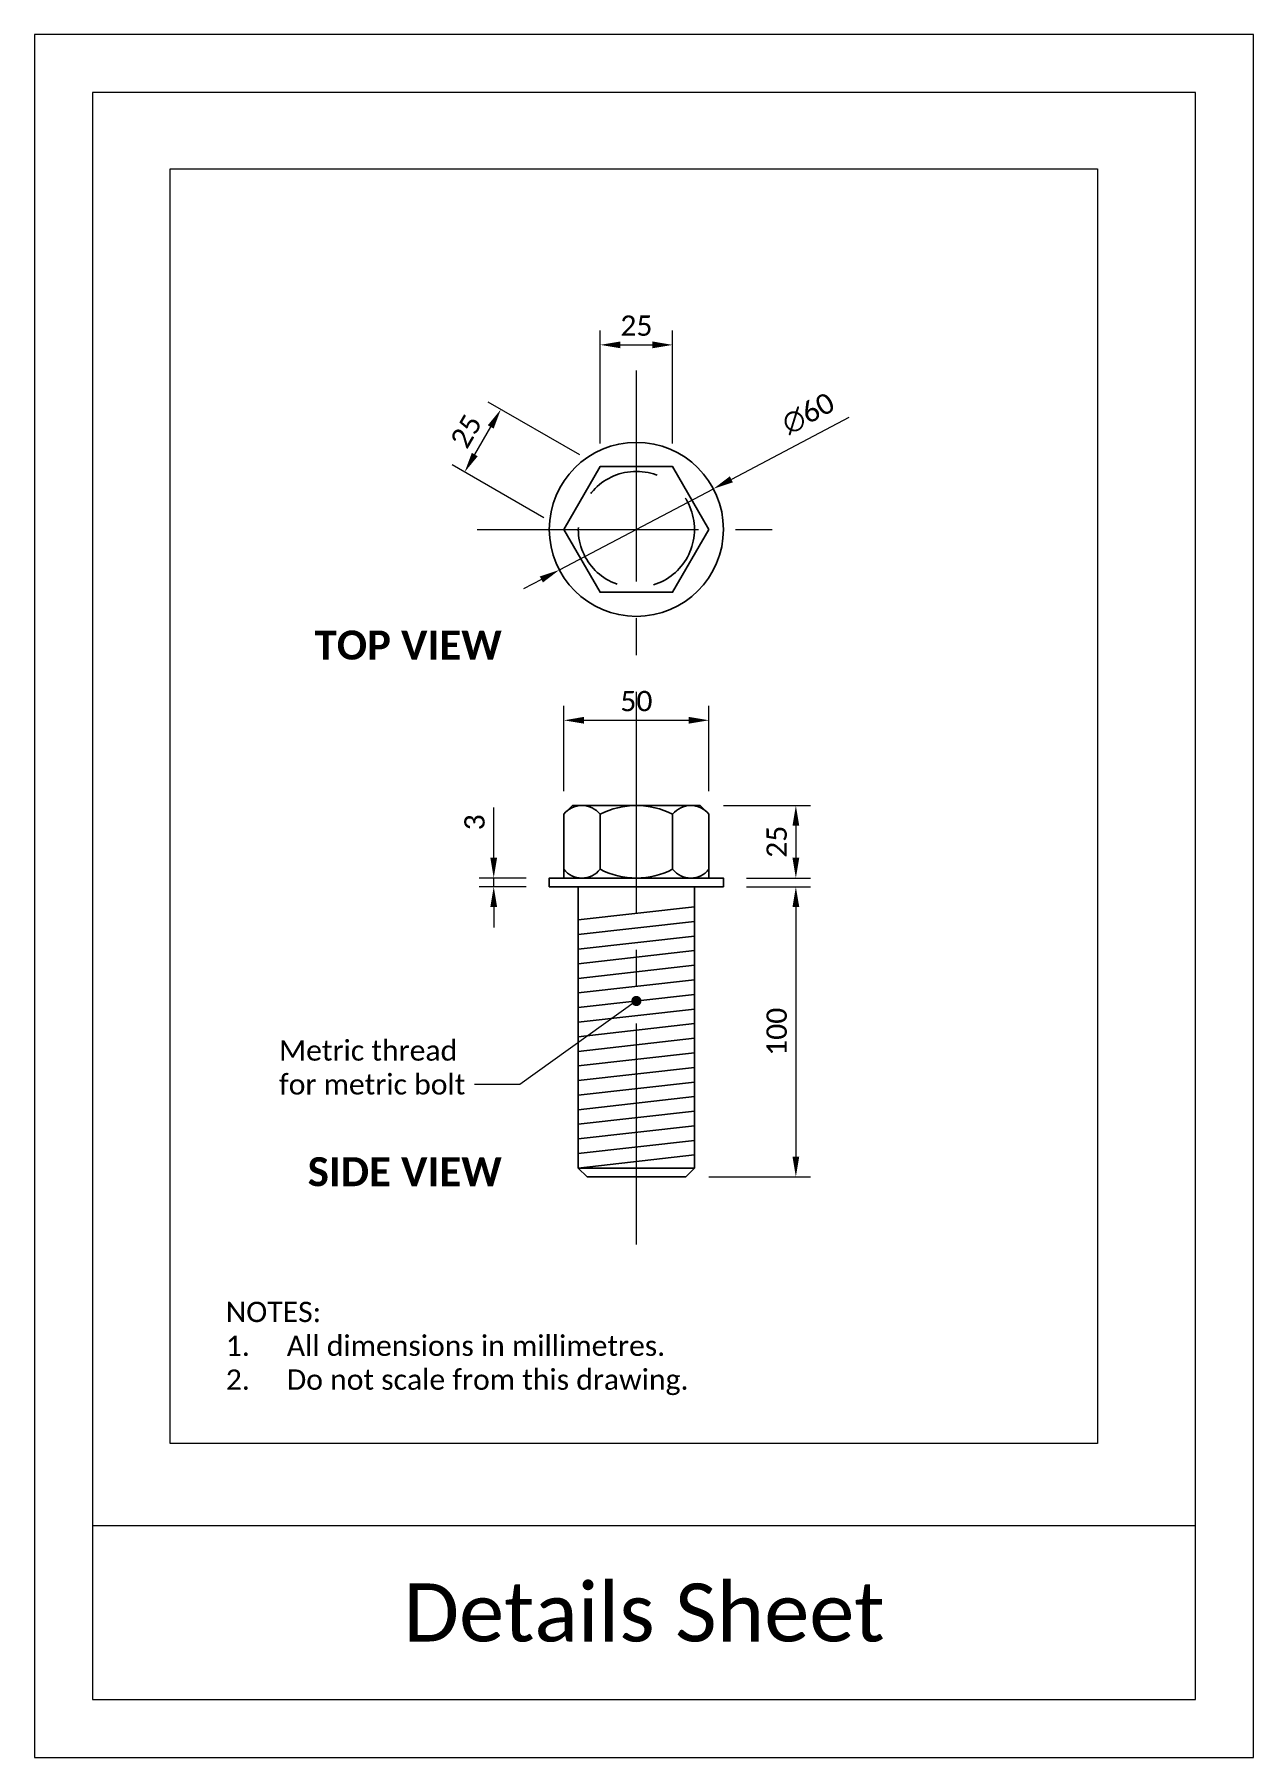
# Paper-space layout 'Details' of a CAD drawing. Header units: millimetres. Extents: x 0 to 210, y 0 to 297.
# The model-space entities are those that its viewports show. They can reach past a viewport. Long polylines and large blocks are cut down to what shows.
import ezdxf
from ezdxf.enums import TextEntityAlignment as Align

# ---------------------------------------------------------------- set-up
doc = ezdxf.new("R2010")
doc.units = ezdxf.units.MM
for name, pattern in [('CENTER', [50.8, 31.75, -6.35, 6.35, -6.35]), ('CENTER2', [28.575, 19.05, -3.175, 3.175, -3.175]), ('HIDDEN', [9.525, 6.35, -3.175])]:
    doc.linetypes.add(name, pattern=pattern)
for name, color, linetype in [('Centerlines', 4, 'CENTER'), ('Dimensions', 1, 'Continuous'), ('Text', 1, 'Continuous'), ('Titleblock', 30, 'Continuous'), ('Titletext', 30, 'Continuous')]:
    doc.layers.add(name, color=color, linetype=linetype)
doc.layers.add('Details', color=150, linetype='Continuous', lineweight=35)
doc.layers.add('Viewports', color=9, linetype='Continuous', plot=False)
doc.styles.add('Dims_MODEL', font='calibri.ttf')
doc.styles.add('Labels_MODEL_PS_5mm', font='calibrib.ttf', dxfattribs={"height": 5})
doc.styles.add('Notes_LAYOUT_3.5mm', font='calibri.ttf', dxfattribs={"height": 3.5})
doc.styles.add('Title_LAYOUT_10mm', font='calibriz.ttf', dxfattribs={"height": 10})
doc.dimstyles.new('Training-ANNO', dxfattribs={"dimtxt": 3.5, "dimasz": 3.5, "dimexe": 2.5, "dimexo": 4, "dimgap": 1.5, "dimtad": 1, "dimdsep": 46, "dimtxsty": 'Dims_MODEL', "dimcen": 0, "dimclrd": 256, "dimclre": 256, "dimclrt": 256, "dimazin": 0, "dimtp": 2, "dimtm": 2, "dimtfac": 1, "dimtmove": 0, "dimatfit": 3, "dimldrblk": 'DOT', "dimfxl": 1, "dimtfillclr": 2, "dimlwd": -1, "dimlwe": -1, "dimarcsym": 0})

# ---------------------------------------------------------------- blocks, each defined once
blk = doc.blocks.new('BOLT-Top')
blk.add_lwpolyline([(25, 0), (12.5, 21.65), (-12.5, 21.65), (-25, 0), (-12.5, -21.65), (12.5, -21.65)], close=True)
blk.add_circle((0, 0), 30)
at = {"linetype": 'HIDDEN'}
blk.add_circle((0, 0), 20, dxfattribs=at)
blk = doc.blocks.new('BOLT-Side')
for p, q in [((-25, -3), (-22, 0)), ((22, 0), (-22, 0)), ((22, 0), (25, -3)), ((-25, -3), (-25, -25)), ((-12.5, -3), (-12.5, -22)), ((12.5, -22), (12.5, -3)), ((25, -25), (25, -3)), ((-20, -39.46), (20, -34.93)), ((-20, -44.49), (20, -39.97)), ((-20, -49.52), (20, -45)), ((-20, -54.55), (20, -50.03)), ((-20, -59.59), (20, -55.06)), ((-20, -64.62), (20, -60.09)), ((-20, -69.65), (20, -65.13)), ((-20, -74.68), (20, -70.16)), ((-20, -79.71), (20, -75.19)), ((-20, -84.75), (20, -80.22)), ((-20, -89.78), (20, -85.25)), ((-20, -94.81), (20, -90.29)), ((-20, -99.84), (20, -95.32)), ((-20, -104.87), (20, -100.35)), ((-20, -109.9), (20, -105.38)), ((-20, -114.94), (20, -110.41)), ((-20, -119.97), (20, -115.44)), ((-20, -125), (20, -120.48)), ((-20, -125), (20, -125))]:
    blk.add_line(p, q)
for points in [[(-30, -28), (30, -28), (30, -25), (-30, -25)], [(-17, -128), (17, -128), (20, -125), (20, -28), (-20, -28), (-20, -125)]]:
    blk.add_lwpolyline(points, close=True)
for centre, radius, start, end in [((-18.75, -8.01), 8.01, 38.71799, 141.28201), ((18.75, -8.01), 8.01, 38.71799, 141.28201), ((0, -27.54), 27.54, 63.00853, 116.99147), ((-18.75, -16.99), 8.01, 218.71799, 321.28201), ((0, 2.54), 27.54, 243.00853, 296.99147), ((18.75, -16.99), 8.01, 218.71799, 321.28201)]:
    blk.add_arc(centre, radius, start, end)
blk = doc.blocks.new('*D20')
at = {"layer": 'Defpoints', "color": 0, "transparency": 16777216}
for p in [(-2741.07, 2684.06), (-2706.89, 2664.33), (-2719.39, 2642.68)]:
    blk.add_point(p, dxfattribs=at)
at = {"layer": 'Dimensions', "transparency": 16777216}
for p, q in [((-2713.82, 2668.33), (-2745.4, 2686.56)), ((-2750.07, 2668.47), (-2744.57, 2678)), ((-2726.32, 2646.68), (-2757.9, 2664.91))]:
    blk.add_line(p, q, dxfattribs=at)
for points in [[(-2745.58, 2678.58), (-2743.56, 2677.42), (-2741.07, 2684.06)], [(-2751.08, 2669.06), (-2749.06, 2667.89), (-2753.57, 2662.41)]]:
    blk.add_solid(points, dxfattribs=at)
at = {"layer": 'Dimensions', "transparency": 16777216, "insert": (-2753.03, 2676.53), "char_height": 7, "attachment_point": 5, "rotation": 60, "style": 'Dims_MODEL'}
blk.add_mtext('25', dxfattribs=at)
blk = doc.blocks.new('_Dot')
at = {"color": 0, "linetype": 'ByBlock', "lineweight": -2}
blk.add_line((-0.5, 0), (-1, 0), dxfattribs=at)
at = {"color": 0, "linetype": 'ByBlock', "const_width": 0.5}
blk.add_lwpolyline([(-0.25, 0, 1), (0.25, 0, 1)], format="xyb", close=True, dxfattribs=at)
blk = doc.blocks.new('*D21')
at = {"layer": 'Defpoints', "color": 0, "transparency": 16777216}
for p in [(-2667.85, 2656.67), (-2720.93, 2628.69)]:
    blk.add_point(p, dxfattribs=at)
at = {"layer": 'Dimensions', "transparency": 16777216}
for p, q in [((-2621.14, 2681.29), (-2661.66, 2659.93)), ((-2720.93, 2628.69), (-2667.85, 2656.67)), ((-2727.12, 2625.43), (-2733.32, 2622.16))]:
    blk.add_line(p, q, dxfattribs=at)
for points in [[(-2662.21, 2660.96), (-2661.12, 2658.9), (-2667.85, 2656.67)], [(-2727.67, 2626.46), (-2726.58, 2624.39), (-2720.93, 2628.69)]]:
    blk.add_solid(points, dxfattribs=at)
at = {"layer": 'Dimensions', "transparency": 16777216, "insert": (-2635.17, 2682.62), "char_height": 7, "attachment_point": 5, "rotation": 27.79296, "style": 'Dims_MODEL'}
blk.add_mtext('∅60', dxfattribs=at)
blk = doc.blocks.new('*D22')
at = {"layer": 'Defpoints', "color": 0, "transparency": 16777216}
for p in [(-2681.89, 2706.29), (-2706.89, 2664.33), (-2681.89, 2664.33)]:
    blk.add_point(p, dxfattribs=at)
at = {"layer": 'Dimensions', "transparency": 16777216}
for p, q in [((-2706.89, 2672.33), (-2706.89, 2711.29)), ((-2681.89, 2672.33), (-2681.89, 2711.29)), ((-2699.89, 2706.29), (-2688.89, 2706.29))]:
    blk.add_line(p, q, dxfattribs=at)
for points in [[(-2699.89, 2707.46), (-2699.89, 2705.12), (-2706.89, 2706.29)], [(-2688.89, 2707.46), (-2688.89, 2705.12), (-2681.89, 2706.29)]]:
    blk.add_solid(points, dxfattribs=at)
at = {"layer": 'Dimensions', "transparency": 16777216, "insert": (-2694.39, 2712.88), "char_height": 7, "attachment_point": 5, "style": 'Dims_MODEL'}
blk.add_mtext('25', dxfattribs=at)
blk = doc.blocks.new('*D23')
at = {"layer": 'Defpoints', "color": 0, "transparency": 16777216}
for p in [(-2672.39, 2547.49), (-2664.39, 2522.49), (-2639.44, 2522.49)]:
    blk.add_point(p, dxfattribs=at)
at = {"layer": 'Dimensions', "transparency": 16777216}
for p, q in [((-2664.39, 2547.49), (-2634.44, 2547.49)), ((-2639.44, 2540.49), (-2639.44, 2529.49)), ((-2656.39, 2522.49), (-2634.44, 2522.49))]:
    blk.add_line(p, q, dxfattribs=at)
for points in [[(-2640.61, 2540.49), (-2638.27, 2540.49), (-2639.44, 2547.49)], [(-2640.61, 2529.49), (-2638.27, 2529.49), (-2639.44, 2522.49)]]:
    blk.add_solid(points, dxfattribs=at)
at = {"layer": 'Dimensions', "transparency": 16777216, "insert": (-2646.03, 2534.99), "char_height": 7, "attachment_point": 5, "rotation": 90, "style": 'Dims_MODEL'}
blk.add_mtext('25', dxfattribs=at)
blk = doc.blocks.new('*D24')
at = {"layer": 'Defpoints', "color": 0, "transparency": 16777216}
for p in [(-2664.39, 2519.49), (-2677.39, 2419.49), (-2639.44, 2419.49)]:
    blk.add_point(p, dxfattribs=at)
at = {"layer": 'Dimensions', "transparency": 16777216}
for p, q in [((-2656.39, 2519.49), (-2634.44, 2519.49)), ((-2639.44, 2512.49), (-2639.44, 2426.49)), ((-2669.39, 2419.49), (-2634.44, 2419.49))]:
    blk.add_line(p, q, dxfattribs=at)
for points in [[(-2640.61, 2512.49), (-2638.27, 2512.49), (-2639.44, 2519.49)], [(-2640.61, 2426.49), (-2638.27, 2426.49), (-2639.44, 2419.49)]]:
    blk.add_solid(points, dxfattribs=at)
at = {"layer": 'Dimensions', "transparency": 16777216, "insert": (-2646.03, 2469.49), "char_height": 7, "attachment_point": 5, "rotation": 90, "style": 'Dims_MODEL'}
blk.add_mtext('100', dxfattribs=at)
blk = doc.blocks.new('*D25')
at = {"layer": 'Defpoints', "color": 0, "transparency": 16777216}
for p in [(-2743.54, 2522.49), (-2724.39, 2522.49), (-2724.39, 2519.49)]:
    blk.add_point(p, dxfattribs=at)
at = {"layer": 'Dimensions', "transparency": 16777216}
for p, q in [((-2743.54, 2529.49), (-2743.54, 2546.86)), ((-2732.39, 2522.49), (-2748.54, 2522.49)), ((-2732.39, 2519.49), (-2748.54, 2519.49)), ((-2743.54, 2519.49), (-2743.54, 2522.49)), ((-2743.54, 2512.49), (-2743.54, 2505.49))]:
    blk.add_line(p, q, dxfattribs=at)
for points in [[(-2744.71, 2529.49), (-2742.37, 2529.49), (-2743.54, 2522.49)], [(-2744.71, 2512.49), (-2742.37, 2512.49), (-2743.54, 2519.49)]]:
    blk.add_solid(points, dxfattribs=at)
at = {"layer": 'Dimensions', "transparency": 16777216, "insert": (-2750.13, 2541.68), "char_height": 7, "attachment_point": 5, "rotation": 90, "style": 'Dims_MODEL'}
blk.add_mtext('3', dxfattribs=at)
blk = doc.blocks.new('*D26')
at = {"layer": 'Defpoints', "color": 0, "transparency": 16777216}
for p in [(-2669.39, 2576.87), (-2719.39, 2544.49), (-2669.39, 2544.49)]:
    blk.add_point(p, dxfattribs=at)
at = {"layer": 'Dimensions', "transparency": 16777216}
for p, q in [((-2719.39, 2552.49), (-2719.39, 2581.87)), ((-2669.39, 2552.49), (-2669.39, 2581.87)), ((-2712.39, 2576.87), (-2676.39, 2576.87))]:
    blk.add_line(p, q, dxfattribs=at)
for points in [[(-2712.39, 2578.04), (-2712.39, 2575.7), (-2719.39, 2576.87)], [(-2676.39, 2578.04), (-2676.39, 2575.7), (-2669.39, 2576.87)]]:
    blk.add_solid(points, dxfattribs=at)
at = {"layer": 'Dimensions', "transparency": 16777216, "insert": (-2694.39, 2583.46), "char_height": 7, "attachment_point": 5, "style": 'Dims_MODEL'}
blk.add_mtext('50', dxfattribs=at)

msp = doc.modelspace()

# ---------------------------------------------------------------- linework, layer by layer
at = {"layer": 'Centerlines', "linetype": 'CENTER2'}
for p, q in [((-2694.393, 2396.161), (-2694.393, 2697.473)), ((-2749.189, 2642.678), (-2639.598, 2642.678))]:
    msp.add_line(p, q, dxfattribs=at)

# ---------------------------------------------------------------- block references
at = {"layer": 'Details'}
for name, p in [('BOLT-Top', (-2694.393, 2642.678)), ('BOLT-Side', (-2694.393, 2547.492))]:
    msp.add_blockref(name, p, dxfattribs=at)

# ---------------------------------------------------------------- texts
at = {"layer": 'Dimensions', "insert": (-2817.493, 2447.785), "char_height": 7, "attachment_point": 7, "style": 'Dims_MODEL'}
msp.add_mtext('Metric thread\\Pfor metric bolt', dxfattribs=at)
at = {"layer": 'Text', "style": 'Labels_MODEL_PS_5mm'}
for s, p in [('TOP VIEW', (-2740.752, 2607.811)), ('SIDE VIEW', (-2740.752, 2426.252))]:
    msp.add_text(s, height=10, dxfattribs=at).set_placement(p, align=Align.TOP_RIGHT)

# ---------------------------------------------------------------- dimensions: what is measured, and where the dimension line sits
at = {"layer": 'Dimensions'}
for base, p1, p2, picture, middle in [((-2681.893, 2706.291), (-2706.893, 2664.329), (-2681.893, 2664.329), '*D22', (-2694.393, 2712.878)), ((-2669.393, 2576.869), (-2719.393, 2544.492), (-2669.393, 2544.492), '*D26', (-2694.393, 2583.455))]:
    dim = msp.add_linear_dim(base=base, p1=p1, p2=p2, dimstyle='Training-ANNO', dxfattribs=at)
    dim.commit()
    dim.dimension.update_dxf_attribs({"geometry": picture, "text_midpoint": middle})
dim = msp.add_diameter_dim_2p(p1=(-2720.933, 2628.69), p2=(-2667.854, 2656.667), dimstyle='Training-ANNO', dxfattribs=at)
dim.commit()
dim.dimension.update_dxf_attribs({"geometry": '*D21', "text_midpoint": (-2631.573, 2675.79), "dimtype": 163})
dim = msp.add_aligned_dim(p1=(-2719.393, 2642.678), p2=(-2706.893, 2664.329), distance=39.468, dimstyle='Training-ANNO', dxfattribs=at)
dim.commit()
dim.dimension.update_dxf_attribs({"geometry": '*D20', "text_midpoint": (-2753.027, 2676.53)})
for base, p1, p2, picture, middle in [((-2743.541, 2522.492), (-2724.393, 2519.492), (-2724.393, 2522.492), '*D25', (-2750.127, 2541.676)), ((-2639.44, 2522.492), (-2672.393, 2547.492), (-2664.393, 2522.492), '*D23', (-2646.026, 2534.992)), ((-2639.44, 2419.492), (-2664.393, 2519.492), (-2677.393, 2419.492), '*D24', (-2646.026, 2469.492))]:
    dim = msp.add_linear_dim(base=base, p1=p1, p2=p2, angle=90, dimstyle='Training-ANNO', dxfattribs=at)
    dim.commit()
    dim.dimension.update_dxf_attribs({"geometry": picture, "text_midpoint": middle})

# ---------------------------------------------------------------- leaders
at = {"layer": 'Dimensions', "annotation_type": 0, "has_hookline": 1, "hookline_direction": 1, "text_width": 64.325}
msp.add_leader([(-2694.393, 2480.105), (-2734.495, 2451.285), (-2750.168, 2451.285)], dimstyle='Training-ANNO', override={"dimscale": 0, "dimgap": 1.5, "dimtad": 0}, dxfattribs=at)

psp = doc.layouts.new('Details')

# ---------------------------------------------------------------- linework, layer by layer
at = {"layer": 'Titleblock'}
for p, q in [((200, 287), (10, 287)), ((10, 287), (10, 10)), ((200, 10), (200, 287)), ((10, 40), (200, 40)), ((10, 10), (200, 10))]:
    psp.add_line(p, q, dxfattribs=at)
psp.add_lwpolyline([(0, 0), (210, 0), (210, 297), (0, 297)], close=True, dxfattribs=at)
at = {"layer": 'Viewports'}
psp.add_lwpolyline([(23.36, 273.86), (183.15, 273.86), (183.15, 54.12), (23.36, 54.12)], close=True, dxfattribs=at)

# ---------------------------------------------------------------- texts
at = {"layer": 'Titleblock', "style": 'Title_LAYOUT_10mm'}
psp.add_text('Details Sheet', height=10, dxfattribs=at).set_placement((105, 20), align=Align.CENTER)
at = {"layer": 'Titletext', "insert": (32.96, 78.56), "char_height": 3.5, "attachment_point": 1, "style": 'Notes_LAYOUT_3.5mm'}
psp.add_mtext_dynamic_manual_height_columns('NOTES:\\P\\pi-10.5,l10.5,t10.5;1.^IAll dimensions in millimetres.\\P2.^IDo not scale from this drawing.', width=86.0793, gutter_width=17.5, heights=[0], dxfattribs=at)

# ---------------------------------------------------------------- viewports
at = {"layer": 'Viewports'}
vp = psp.add_viewport(center=(103.25, 163.99), size=(159.79, 219.74), view_center_point=(-2695.262, 2547.276), view_height=439.48, dxfattribs=at)
vp.dxf.flags = 0x10000  # cut along an outline
vp.dxf.clipping_boundary_handle = psp.add_lwpolyline([(23.36, 273.86), (183.15, 273.86), (183.15, 54.12), (23.36, 54.12)], format="xyb", close=True, dxfattribs={"invisible": 1}).dxf.handle

doc.saveas('drawing.dxf')
